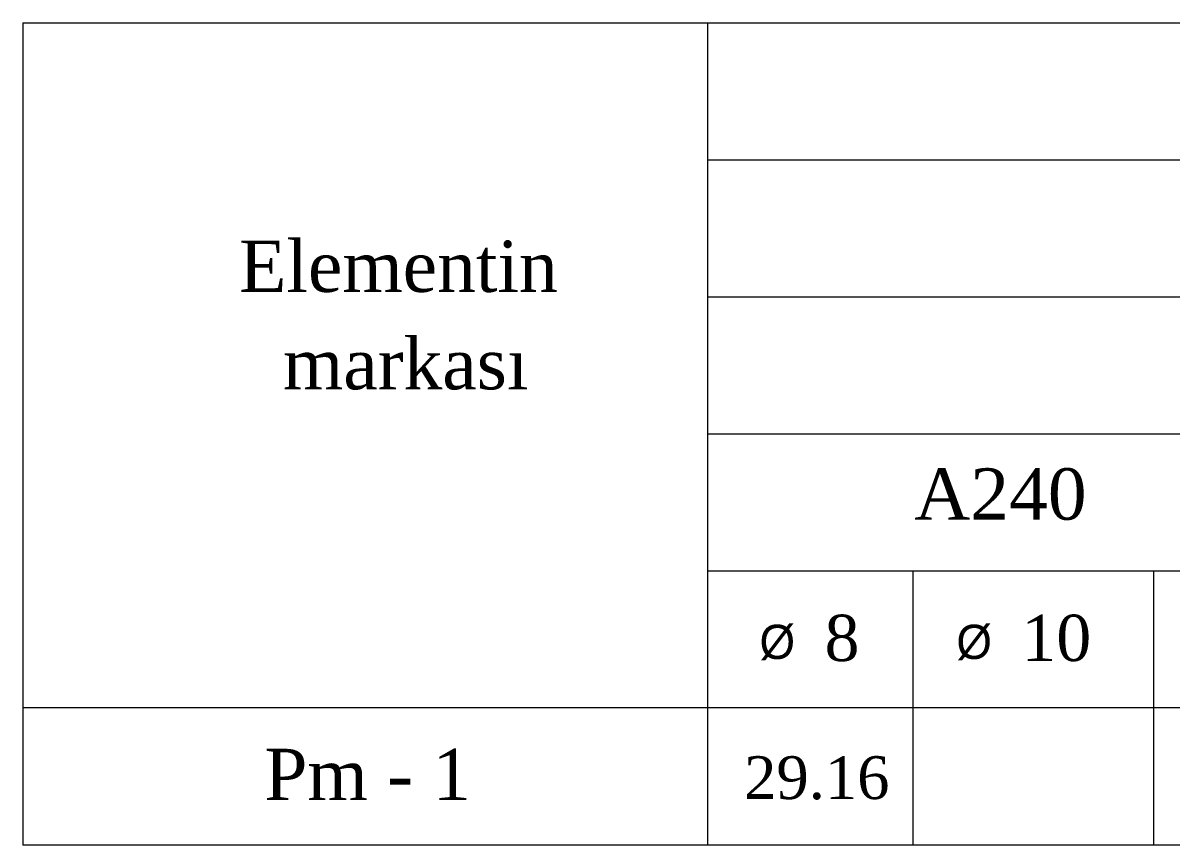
# Model space of a CAD drawing. Header units: millimetres. Extents: x -149347 to 251215, y -2929184 to -2541447.
# Drawn here: x 173567 to 179825, y -2600166 to -2595688 of the extents above; entities that cross this region are included whole.
import ezdxf
from ezdxf.enums import TextEntityAlignment as Align

# ---------------------------------------------------------------- set-up
doc = ezdxf.new("R2010")
doc.units = ezdxf.units.MM
doc.layers.add('nadpisi', color=21, linetype='Continuous', lineweight=20)
doc.styles.add('style5', font='times.ttf', dxfattribs={"height": 400})

msp = doc.modelspace()

# ---------------------------------------------------------------- linework, layer by layer
at = {"lineweight": 15}
for p, q in [((173566.65359, -2595687.76761), (173566.65359, -2600165.68671)), ((173566.65359, -2595687.76761), (190011.63692, -2595687.76761)), ((177297.61969, -2595687.76761), (177297.61969, -2600165.68671)), ((177297.61969, -2596433.96083), (187773.05727, -2596433.96083)), ((177297.61969, -2597180.15405), (187773.05727, -2597180.15405)), ((177297.61969, -2597926.34727), (187773.05727, -2597926.34727)), ((177297.61969, -2598672.54049), (187773.05727, -2598672.54049)), ((178416.90952, -2598672.54049), (178416.90952, -2600165.68671)), ((179728.52208, -2598672.54049), (179728.52208, -2600165.68671)), ((190011.63692, -2599419.1136), (173566.65359, -2599419.1136)), ((190011.63692, -2600165.68671), (173566.65359, -2600165.68671))]:
    msp.add_line(p, q, dxfattribs=at)

# ---------------------------------------------------------------- texts
at = {"layer": 'nadpisi', "color": 7, "lineweight": 15, "ltscale": 10, "style": 'style5'}
for s, height, p in [('Elementin', 279.822457, (174744.68655, -2597152.70268)), ('markası', 279.822457, (174983.9544, -2597683.18425)), ('A240', 279.822457, (178425.34129, -2598393.54675)), ('Pm - 1', 279.822457, (174882.315, -2599921.06725)), ('29.16', 233.185381, (177497.48607, -2599915.03734))]:
    msp.add_text(s, height=height, dxfattribs=at).set_placement(p)
for s, height, p in [('8', 251.84021, (177936.04203, -2599037.47807)), ('10', 251.840211, (179009.28546, -2599037.47807))]:
    msp.add_text(s, height=height, dxfattribs=at).set_placement(p, align=Align.MIDDLE_LEFT)
at = {"layer": 'nadpisi', "color": 7, "lineweight": 15, "ltscale": 10, "char_height": 186.5483047, "width": 6355.5546807, "attachment_point": 1, "style": 'style5'}
for insert in [(177581.36816, -2598965.70597), (178654.61159, -2598965.70597)]:
    msp.add_mtext('{\\fVrinda|b0|i0|c238|p2;%%C}', dxfattribs=dict(at, insert=insert))

doc.saveas('drawing.dxf')
